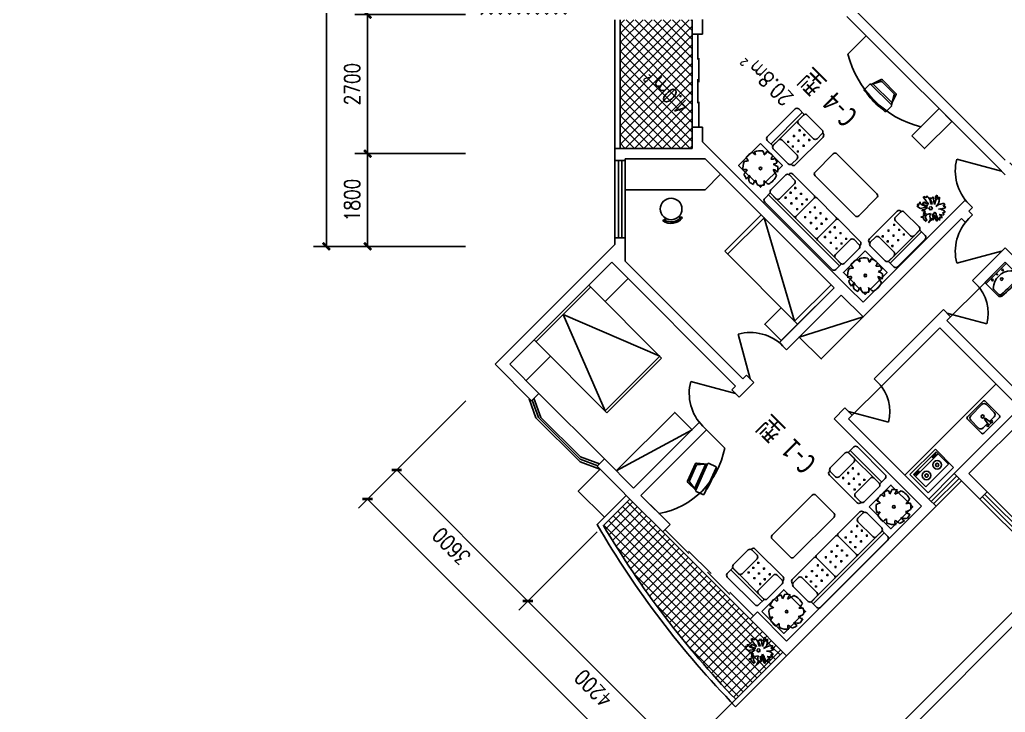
# Model space of a CAD drawing. Header units: millimetres. Extents: x 1141 to 53973, y 442 to 53274.
# Drawn here: x 4343 to 23467, y 19195 to 32639 of the extents above; entities that cross this region are included whole.
import ezdxf
from ezdxf.enums import TextEntityAlignment as Align

# ---------------------------------------------------------------- set-up
doc = ezdxf.new("R2010")
doc.units = ezdxf.units.MM
for name, color, linetype in [('1', 7, 'Continuous'), ('AXIS', 3, 'Continuous'), ('GROUND', 2, 'Continuous'), ('JJ', 8, 'Continuous'), ('PUB_TEXT', 7, 'Continuous'), ('PUB_WINDW', 7, 'Continuous'), ('WALL', 255, 'Continuous'), ('WINDOW', 2, 'Continuous')]:
    doc.layers.add(name, color=color, linetype=linetype)
doc.styles.add('DIM', font='txt')
doc.styles.add('DIM_FONT', font='SIMPLEX', dxfattribs={"width": 0.8})
doc.styles.add('S1', font='SimSun.ttf', dxfattribs={"width": 0.8})
doc.styles.add('SIMPLEX', font='SIMPLEX.SHX')
doc.styles.get("Standard").update_dxf_attribs({"font": 'arial.ttf'})
doc.dimstyles.new('DIMN', dxfattribs={"dimtxt": 300, "dimasz": 1, "dimexe": 250, "dimexo": 300, "dimgap": 0.09, "dimtad": 1, "dimdec": 0, "dimzin": 0, "dimdsep": 46, "dimtxsty": 'DIM_FONT', "dimblk": '_DIMX', "dimcen": 0.09, "dimclrt": 7, "dimadec": 0, "dimazin": 0, "dimtfac": 1, "dimtdec": 0, "dimtix": 1, "dimtmove": 2, "dimatfit": 3, "dimldrblk": '_DIMX', "dimfxl": 1, "dimtolj": 1, "dimtzin": 0, "dimarcsym": 0})

# ---------------------------------------------------------------- blocks, each defined once
blk = doc.blocks.new('_DBLK')
blk.add_line((-0.5, 0), (0, -0.866))
blk.add_arc((-0.5, 0), 1, 300, 0)
at = {"style": 'SIMPLEX', "flags": 9}
blk.add_attdef('A', text='', height=1, dxfattribs=at).set_placement((0, 1.5), align=Align.MIDDLE)
blk = doc.blocks.new('TV')
blk.add_line((-251, 109), (277, 109))
for points in [[(-267, 75), (-171, 251, -0.320259), (-152, 264), (177, 264, -0.320259), (196, 251), (293, 75)], [(-263, 75), (-193, 280, -0.325839), (-173, 294), (199, 294, -0.325839), (218, 280), (289, 75)]]:
    blk.add_lwpolyline(points, format="xyb")
blk.add_lwpolyline([(313, 55), (313, -86, -0.414214), (293, -106), (-267, -106, -0.414214), (-287, -86), (-287, 55, -0.414214), (-267, 75), (293, 75, -0.414214)], format="xyb", close=True)
blk.add_arc((15, 1019), 1145, 259.0435, 280.9565)
blk = doc.blocks.new('M_C47JEV')
for p, q in [((381, 770), (-381, 770)), ((-465, 250), (-465, 661)), ((-431, 711), (-431, 720)), ((-415, 711), (-275, 711)), ((-225, 661), (-225, 250)), ((-136, 606), (-166, 637)), ((-166, 606), (-136, 637)), ((-9, 606), (21, 637)), ((21, 606), (-9, 637)), ((179, 606), (149, 637)), ((149, 606), (179, 637)), ((225, 661), (225, 250)), ((415, 711), (275, 711)), ((431, 711), (431, 720)), ((465, 250), (465, 661)), ((-136, 469), (-166, 499)), ((-166, 469), (-136, 499)), ((21, 469), (-9, 499)), ((-9, 469), (21, 499)), ((179, 469), (149, 499)), ((149, 469), (179, 499)), ((-431, 50), (-431, 203)), ((431, 200), (-431, 200)), ((-275, 200), (-415, 200)), ((-136, 342), (-166, 372)), ((-166, 342), (-136, 372)), ((21, 342), (-9, 372)), ((-9, 342), (21, 372)), ((179, 342), (149, 372)), ((149, 342), (179, 372)), ((275, 200), (415, 200)), ((431, 200), (431, 50)), ((431, 150), (-431, 150)), ((381, 0), (-381, 0))]:
    blk.add_line(p, q)
for centre, start, end in [((-381, 720), 90, 180), ((381, 720), 360, 90), ((-415, 661), 90, 180), ((-275, 661), 0, 90), ((275, 661), 90, 180), ((415, 661), 0, 90), ((-415, 250), 180, 270), ((-275, 250), 270, 0), ((275, 250), 180, 270), ((415, 250), 270, 0), ((-381, 50), 180, 270), ((381, 50), 270, 0)]:
    blk.add_arc(centre, 50, start, end)
at = {"style": 'DIM_FONT', "width": 0.8, "flags": 9}
for tag in ['XSIZE', 'YSIZE']:
    blk.add_attdef(tag, (0, 0), '', height=0.5, dxfattribs=at)
blk = doc.blocks.new('M_C56KIS')
for p, q in [((62, 318), (72, 242)), ((72, 242), (101, 299)), ((101, 299), (101, 299))]:
    blk.add_line(p, q)
blk.add_lwpolyline([(294, 325), (294, -275), (-306, -275), (-306, 325)], close=True)
blk.add_circle((-46, -16), 24.7)
for centre, radius, start, end in [((-307, 139), 56.5, 8.941, 100.0107), ((-46, -12), 340, 112.0103, 142.6392), ((-371, -22), 380, 45.9782, 58.5315), ((-666, 365), 570, 348.5728, 356.6649), ((-46, -12), 348, 72.0426, 98.475), ((-46, -12), 341, 37.2751, 64.8245), ((82, 215), 145, 319.7203, 351.7151), ((-277, -88), 115, 97.3912, 159.6952), ((-332, -105), 143, 71.8009, 110.5991), ((-46, -12), 338, 154.3498, 173.0356), ((-402, 850), 718, 274.1465, 282.1238), ((207, 198), 84.2, 254.8555, 310.96), ((-46, -12), 345, 0.5321, 25.5856), ((-46, -12), 342, 185.9236, 201.5277), ((-287, -214), 106, 81.8314, 131.8278), ((-119, -230), 194, 141.6582, 174.3093), ((1199, 167), 1058, 196.6397, 201.9099), ((262, -63), 99.6, 227.0454, 270.9651), ((241, 102), 125, 263.2775, 297.8128), ((333, 45), 131, 215.3868, 249.7411), ((-46, -12), 344, 334.0767, 348.9021), ((-46, -12), 333, 216.594, 237.4464), ((-456, -26), 353, 310.8536, 325.193), ((259, -243), 425, 177.9455, 193.2146), ((-46, -12), 346, 251.5307, 290.63), ((1320, -611), 1274, 161.2865, 167.5451), ((-13, -284), 151, 354.7323, 32.8544), ((-46, -12), 339, 302.6098, 320.6752)]:
    blk.add_arc(centre, radius, start, end)
at = {"style": 'DIM_FONT', "width": 0.8, "flags": 9}
for tag in ['XSIZE', 'YSIZE']:
    blk.add_attdef(tag, (0, 0), '', height=0.5, dxfattribs=at)
blk = doc.blocks.new('LZ')
at = {"layer": 'JJ'}
for p, q in [((-350, 500), (350, 500)), ((-350, 0), (-350, 500)), ((299, 387), (-323, 387)), ((-323, 387), (-323, 44)), ((299, 44), (299, 387)), ((350, 500), (350, 0)), ((350, 0), (-350, 0)), ((-323, 100), (299, 100)), ((-323, 44), (299, 44)), ((-291, 78), (-291, 66)), ((-280, 68), (-280, 52)), ((-216, 68), (-280, 68)), ((-280, 52), (-216, 52)), ((-216, 52), (-216, 68)), ((-199, 77), (-199, 66)), ((182, 78), (182, 66)), ((257, 68), (193, 68)), ((193, 68), (193, 52)), ((193, 52), (257, 52)), ((257, 52), (257, 68)), ((274, 77), (274, 66))]:
    blk.add_line(p, q, dxfattribs=at)
for points in [[(-199, 77, 0.259034), (-201, 80, 0.076276), (-213, 85, 0.036515), (-226, 88, 0.026615), (-245, 89, 0.026615), (-264, 88, 0.036515), (-277, 85, 0.076276), (-289, 80, 0.259034), (-291, 77, 0.078462), (-291, 76, 0.056762)], [(-199, 66, 0.259034), (-201, 70, 0.076276), (-213, 75, 0.036515), (-226, 77, 0.026615), (-245, 78, 0.026615), (-264, 77, 0.036515), (-277, 75, 0.076276), (-289, 70, 0.259034), (-291, 66, 0.259034), (-289, 63, 0.056762), (-280, 59, 0.036515)], [(-216, 57, 0.008736), (-213, 58, 0.076276), (-201, 63, 0.259034), (-199, 66, 0.259034)], [(274, 77, 0.259034), (272, 80, 0.076276), (260, 85, 0.036515), (247, 88, 0.026615), (228, 89, 0.026615), (209, 88, 0.036515), (196, 85, 0.076276), (184, 80, 0.259034), (182, 77, 0.078462), (182, 76, 0.056762)], [(274, 66, 0.259034), (272, 70, 0.076276), (260, 75, 0.036515), (247, 77, 0.026615), (228, 78, 0.026615), (209, 77, 0.036515), (196, 75, 0.076276), (184, 70, 0.259034), (182, 66, 0.259034), (184, 63, 0.056762), (193, 59, 0.036515)], [(257, 57, 0.008736), (260, 58, 0.076276), (272, 63, 0.259034), (274, 66, 0.259034)]]:
    blk.add_lwpolyline(points, format="xyb", dxfattribs=at)
for centre, radius in [((-158, 241), 82.5), ((-158, 241), 31.6), ((134, 241), 82.5), ((134, 241), 31.6)]:
    blk.add_circle(centre, radius, dxfattribs=at)
at = {"layer": 'JJ', "width": 0.8, "flags": 9}
for tag in ['YSIZE', 'XSIZE']:
    blk.add_attdef(tag, (0, 500), '', height=0.5, dxfattribs=at)
blk = doc.blocks.new('_WBLK')
for p, q in [((-0.5, 0.5), (0.5, 0.5)), ((0.5, 0.167), (-0.5, 0.167)), ((0.5, -0.167), (-0.5, -0.167)), ((-0.5, -0.5), (0.5, -0.5))]:
    blk.add_line(p, q)
at = {"style": 'SIMPLEX', "flags": 9}
blk.add_attdef('A', text='', height=1, dxfattribs=at).set_placement((0, 1.5), align=Align.MIDDLE)
blk = doc.blocks.new('_LV1')
for p, q in [((-280, 0), (280, 0)), ((-280, 0), (-280, -361)), ((280, 0), (280, -361)), ((-280, -29), (280, -29)), ((0, -29), (-90, -29)), ((-90, -29), (90, -29)), ((-251, -356), (-251, -214)), ((251, -356), (251, -215))]:
    blk.add_line(p, q)
for centre, radius in [((-139, -69), 15), ((1, -182), 24.9), ((0, -57), 8), ((139, -69), 15)]:
    blk.add_circle(centre, radius)
for centre, radius, start, end in [((0, -452), 354, 46.7581, 133.1543), ((-224, -361), 56, 180, 263.481), ((-223, -214), 28, 133.1543, 180), ((-223, -356), 28, 180, 263.4984), ((223, -356), 28, 276.5122, 0), ((224, -361), 56, 276.519, 0), ((223, -215), 28, 0, 46.7581), ((0, 1600), 2029, 263.481, 276.519), ((0, 1600), 1997, 263.4984, 276.5122)]:
    blk.add_arc(centre, radius, start, end)
blk = doc.blocks.new('M_E31EAW')
at = {"color": 0, "linetype": 'ByBlock'}
for p, q in [((0, 215), (0, -215)), ((419, 245), (31, 245)), ((143, 215), (358, 215)), ((450, -215), (450, 215)), ((41, -31), (41, 31)), ((184, 10), (61, 31)), ((82, 26), (82, 153)), ((184, -10), (184, 10)), ((419, 153), (419, -153)), ((61, -31), (184, -10)), ((82, -153), (82, -26)), ((31, -245), (419, -245)), ((358, -215), (143, -215))]:
    blk.add_line(p, q, dxfattribs=at)
for centre, radius in [((51, 51), 20.5), ((245, 0), 30.7), ((51, -51), 20.5)]:
    blk.add_circle(centre, radius, dxfattribs=at)
for centre, radius, start, end in [((31, 215), 30.7, 90, 180), ((143, 153), 61.4, 90, 180), ((358, 153), 61.4, 0, 90), ((419, 215), 30.7, 0, 90), ((143, -153), 61.4, 180, 270), ((358, -153), 61.4, 270, 0), ((31, -215), 30.7, 180, 270), ((419, -215), 30.7, 270, 0)]:
    blk.add_arc(centre, radius, start, end, dxfattribs=at)
at = {"style": 'DIM_FONT', "width": 0.8, "flags": 9}
for tag in ['XSIZE', 'YSIZE']:
    blk.add_attdef(tag, (0, 0), '', height=0.5, dxfattribs=at)
blk = doc.blocks.new('M_C46QQU')
for p, q in [((-925, 770), (-327, 770)), ((-269, 770), (269, 770)), ((327, 770), (925, 770)), ((-1008, 250), (-1008, 661)), ((-975, 711), (-975, 720)), ((-958, 711), (-818, 711)), ((-768, 661), (-768, 250)), ((-713, 627), (-683, 597)), ((-683, 627), (-713, 597)), ((-556, 627), (-526, 597)), ((-526, 627), (-556, 597)), ((-398, 627), (-368, 597)), ((-368, 627), (-398, 597)), ((-298, 740), (-298, 230)), ((-138, 627), (-168, 597)), ((-168, 627), (-138, 597)), ((20, 627), (-11, 597)), ((-11, 627), (20, 597)), ((177, 627), (147, 597)), ((147, 627), (177, 597)), ((298, 740), (298, 230)), ((368, 627), (398, 597)), ((398, 627), (368, 597)), ((526, 627), (556, 597)), ((556, 627), (526, 597)), ((683, 627), (713, 597)), ((713, 627), (683, 597)), ((768, 661), (768, 250)), ((958, 711), (818, 711)), ((975, 711), (975, 720)), ((1008, 250), (1008, 661)), ((-713, 500), (-683, 469)), ((-683, 500), (-713, 469)), ((-556, 500), (-526, 469)), ((-526, 500), (-556, 469)), ((-398, 500), (-368, 469)), ((-368, 500), (-398, 469)), ((-138, 500), (-168, 469)), ((-168, 500), (-138, 469)), ((20, 500), (-11, 469)), ((-11, 500), (20, 469)), ((177, 500), (147, 469)), ((147, 500), (177, 469)), ((368, 500), (398, 469)), ((398, 500), (368, 469)), ((526, 500), (556, 469)), ((556, 500), (526, 469)), ((683, 500), (713, 469)), ((713, 500), (683, 469)), ((-975, 50), (-975, 203)), ((975, 200), (-975, 200)), ((-818, 200), (-958, 200)), ((-713, 363), (-683, 332)), ((-683, 363), (-713, 332)), ((-526, 363), (-556, 332)), ((-556, 363), (-526, 332)), ((-398, 363), (-368, 332)), ((-368, 363), (-398, 332)), ((-138, 363), (-168, 332)), ((-168, 363), (-138, 332)), ((-11, 363), (20, 332)), ((20, 363), (-11, 332)), ((177, 363), (147, 332)), ((147, 363), (177, 332)), ((368, 363), (398, 332)), ((398, 363), (368, 332)), ((556, 363), (526, 332)), ((526, 363), (556, 332)), ((683, 363), (713, 332)), ((713, 363), (683, 332)), ((818, 200), (958, 200)), ((975, 200), (975, 50)), ((975, 150), (-975, 150)), ((925, 0), (-925, 0))]:
    blk.add_line(p, q)
for centre, radius, start, end in [((-925, 720), 50, 90, 180), ((-328, 740), 30, 360, 90), ((-268, 740), 30, 90, 180), ((268, 740), 30, 0, 90), ((328, 740), 30, 90, 180), ((925, 720), 50, 360, 90), ((-958, 661), 50, 90, 180), ((-818, 661), 50, 0, 90), ((818, 661), 50, 90, 180), ((958, 661), 50, 0, 90), ((-958, 250), 50, 180, 270), ((-818, 250), 50, 270, 0), ((-328, 230), 30, 270, 0), ((-268, 230), 30, 180, 270), ((268, 230), 30, 270, 360), ((328, 230), 30, 180, 270), ((818, 250), 50, 180, 270), ((958, 250), 50, 270, 0), ((-925, 50), 50, 180, 270), ((925, 50), 50, 270, 0)]:
    blk.add_arc(centre, radius, start, end)
at = {"style": 'DIM_FONT', "width": 0.8, "flags": 9}
for tag in ['XSIZE', 'YSIZE']:
    blk.add_attdef(tag, (0, 0), '', height=0.5, dxfattribs=at)
blk = doc.blocks.new('M_C58LWA')
for p, q in [((-173, -181), (-194, -202)), ((-136, -160), (-161, -191)), ((-124, -170), (-150, -200)), ((124, -170), (150, -200)), ((136, -160), (161, -191)), ((173, -181), (194, -202))]:
    blk.add_line(p, q)
at = {"linetype": 'Continuous'}
blk.add_circle((0, 0), 210, dxfattribs=at)
for radius in [250, 280]:
    blk.add_arc((0, 0), radius, 226.2207, 313.7793)
at = {"style": 'DIM_FONT', "width": 0.8, "flags": 9}
for tag in ['XSIZE', 'YSIZE']:
    blk.add_attdef(tag, (0, 0), '', height=0.5, dxfattribs=at)
blk = doc.blocks.new('RECTANG')
for p, q in [((1, 1), (0, 1)), ((0, 1), (0, 0)), ((1, 0), (1, 1)), ((0, 0), (1, 0))]:
    blk.add_line(p, q)
blk = doc.blocks.new('M_C0')
for p, q in [((-920, 0), (-920, 1000)), ((-920, 1000), (920, 0)), ((920, 1000), (920, 0))]:
    blk.add_line(p, q)
at = {"xscale": 1999.996, "yscale": 999.998, "zscale": 1999.996}
blk.add_blockref('RECTANG', (-1000, 0), dxfattribs=at)
at = {"width": 0.8, "flags": 9}
for tag, p, height in [('XSIZE', (-998, 784), 0.0001), ('YSIZE', (998, 768), 0.0001), ('XSIZE', (0, 0), 0.5), ('YSIZE', (0, 0), 0.5)]:
    blk.add_attdef(tag, p, '', height=height, dxfattribs=at)
blk = doc.blocks.new('_A0GSL')
for p, q in [((-0.5, 0.0159), (-0.2273, 0.0159)), ((-0.2419, 0.0033), (0.0147, 0.0033)), ((-0.0147, 0.0159), (0.2419, 0.0159)), ((0.2273, 0.0033), (0.5, 0.0033))]:
    blk.add_line(p, q)
blk = doc.blocks.new('_G23VIB')
for p, q in [((-792.48, 1036.32), (-762, 853.44)), ((-609.6, 975.36), (-792.48, 1036.32)), ((-579.12, 1463.04), (-609.6, 1310.64)), ((-609.6, 1310.64), (-548.64, 1188.72)), ((-457.2, 1371.6), (-579.12, 1463.04)), ((-548.64, 1188.72), (-487.68, 1127.76)), ((-487.68, 1127.76), (-304.8, 1005.84)), ((-365.76, 1219.2), (-457.2, 1371.6)), ((-243.84, 1188.72), (-365.76, 1219.2)), ((-274.32, 1493.52), (-304.8, 1310.64)), ((-304.8, 1310.64), (-243.84, 1188.72)), ((-304.8, 1005.84), (-121.92, 609.6)), ((-213.36, 1432.56), (-274.32, 1493.52)), ((0, 1188.72), (-213.36, 1432.56)), ((121.92, 975.36), (0, 1188.72)), ((304.8, 1066.8), (213.36, 914.4)), ((426.72, 1280.16), (304.8, 1066.8)), ((518.16, 1371.6), (426.72, 1280.16)), ((640.08, 1371.6), (518.16, 1371.6)), ((609.6, 1158.24), (640.08, 1371.6)), ((640.08, 1097.28), (609.6, 1158.24)), ((762, 1188.72), (640.08, 1097.28)), ((731.52, 822.96), (883.92, 1127.76)), ((883.92, 1219.2), (762, 1188.72)), ((883.92, 1127.76), (883.92, 1219.2)), ((-1249.68, 487.68), (-1432.56, 426.72)), ((-1432.56, 426.72), (-1432.56, 304.8)), ((-1432.56, 304.8), (-1127.76, 274.32)), ((-1280.16, 670.56), (-1158.24, 548.64)), ((-1036.32, 670.56), (-1280.16, 670.56)), ((-1158.24, 548.64), (-1249.68, 487.68)), ((-1127.76, 274.32), (-822.96, 213.36)), ((-1005.84, 30.48), (-1066.8, -91.44)), ((-792.48, 640.08), (-1036.32, 670.56)), ((-822.96, 91.44), (-1005.84, 30.48)), ((-731.52, 792.48), (-883.92, 762)), ((-883.92, 762), (-822.96, 701.04)), ((-822.96, 701.04), (-640.08, 640.08)), ((-822.96, 213.36), (-701.04, 243.84)), ((-518.16, 182.88), (-822.96, 91.44)), ((-822.96, -182.88), (-487.68, 30.48)), ((-548.64, 487.68), (-792.48, 640.08)), ((-762, 853.44), (-731.52, 792.48)), ((-701.04, 243.84), (-518.16, 182.88)), ((-487.68, 30.48), (-670.56, -182.88)), ((-640.08, 640.08), (-396.24, 579.12)), ((-365.76, 792.48), (-609.6, 975.36)), ((-335.28, 396.24), (-548.64, 487.68)), ((-396.24, 579.12), (-335.28, 396.24)), ((-121.92, 609.6), (-365.76, 792.48)), ((-304.8, 121.92), (-274.32, 91.44)), ((-213.36, 121.92), (-304.8, 121.92)), ((-274.32, 91.44), (-274.32, -30.48)), ((-274.32, -30.48), (-213.36, 0)), ((-213.36, 213.36), (-213.36, 121.92)), ((-91.44, 213.36), (-213.36, 213.36)), ((-213.36, 0), (-213.36, -121.92)), ((-30.48, 152.4), (-91.44, 213.36)), ((30.48, 213.36), (-30.48, 152.4)), ((0, 121.92), (30.48, 213.36)), ((91.44, 91.44), (0, 121.92)), ((0, 0), (91.44, 91.44)), ((30.48, -30.48), (0, 0)), ((121.92, 701.04), (121.92, 975.36)), ((213.36, 914.4), (121.92, 548.64)), ((121.92, 548.64), (121.92, 701.04)), ((548.64, -182.88), (426.72, 60.96)), ((426.72, 60.96), (609.6, 60.96)), ((518.16, 579.12), (731.52, 822.96)), ((609.6, 701.04), (518.16, 579.12)), ((822.96, 792.48), (609.6, 701.04)), ((609.6, 60.96), (701.04, 30.48)), ((701.04, 30.48), (762, -30.48)), ((944.88, 822.96), (822.96, 792.48)), ((1188.72, 822.96), (944.88, 822.96)), ((944.88, 243.84), (1127.76, 365.76)), ((1066.8, 274.32), (944.88, 243.84)), ((1066.8, 579.12), (1127.76, 670.56)), ((1249.68, 579.12), (1066.8, 579.12)), ((1188.72, 274.32), (1066.8, 274.32)), ((1127.76, 670.56), (1219.2, 762)), ((1127.76, 365.76), (1280.16, 457.2)), ((1158.24, 60.96), (1402.08, 213.36)), ((1280.16, 60.96), (1158.24, 60.96)), ((1219.2, 762), (1188.72, 822.96)), ((1280.16, 243.84), (1188.72, 274.32)), ((1188.72, 0), (1280.16, 60.96)), ((1310.64, 0), (1188.72, 0)), ((1219.2, -30.48), (1310.64, 0)), ((1280.16, 579.12), (1249.68, 579.12)), ((1280.16, 457.2), (1280.16, 579.12)), ((1402.08, 213.36), (1280.16, 243.84)), ((-1188.72, -487.68), (-1371.6, -579.12)), ((-1371.6, -579.12), (-1127.76, -640.08)), ((-1341.12, -274.32), (-1188.72, -487.68)), ((-1158.24, -335.28), (-1341.12, -274.32)), ((-1127.76, -640.08), (-1249.68, -762)), ((-1249.68, -762), (-822.96, -670.56)), ((-1036.32, -335.28), (-1158.24, -335.28)), ((-914.4, -60.96), (-1066.8, -213.36)), ((-1066.8, -91.44), (-914.4, -60.96)), ((-1066.8, -213.36), (-822.96, -182.88)), ((-670.56, -182.88), (-1036.32, -335.28)), ((-822.96, -670.56), (-518.16, -213.36)), ((-457.2, -518.16), (-640.08, -670.56)), ((-640.08, -670.56), (-548.64, -701.04)), ((-548.64, -701.04), (-243.84, -548.64)), ((-518.16, -213.36), (-365.76, -152.4)), ((-426.72, -274.32), (-457.2, -518.16)), ((-365.76, -152.4), (-426.72, -274.32)), ((-243.84, -548.64), (-365.76, -670.56)), ((-365.76, -670.56), (-213.36, -579.12)), ((-213.36, -579.12), (-304.8, -822.96)), ((-304.8, -822.96), (-213.36, -670.56)), ((-213.36, -121.92), (-182.88, -30.48)), ((-213.36, -670.56), (-182.88, -914.4)), ((-182.88, -30.48), (-30.48, -121.92)), ((-182.88, -914.4), (-121.92, -609.6)), ((-121.92, -609.6), (-60.96, -1005.84)), ((-91.44, -60.96), (30.48, -30.48)), ((-30.48, -121.92), (-91.44, -60.96)), ((60.96, -640.08), (243.84, -335.28)), ((121.92, -944.88), (60.96, -640.08)), ((335.28, -1036.32), (121.92, -944.88)), ((243.84, -335.28), (396.24, -548.64)), ((396.24, -243.84), (944.88, -335.28)), ((640.08, -396.24), (396.24, -243.84)), ((396.24, -548.64), (670.56, -762)), ((1097.28, -213.36), (548.64, -182.88)), ((853.44, -457.2), (640.08, -396.24)), ((670.56, -762), (762, -1127.76)), ((701.04, -548.64), (883.92, -640.08)), ((792.48, -792.48), (701.04, -548.64)), ((762, -30.48), (1036.32, -121.92)), ((762, -1127.76), (792.48, -792.48)), ((883.92, -640.08), (853.44, -457.2)), ((944.88, -335.28), (1158.24, -426.72)), ((1036.32, -121.92), (1219.2, -152.4)), ((1219.2, -274.32), (1097.28, -213.36)), ((1097.28, -304.8), (1219.2, -274.32)), ((1310.64, -365.76), (1097.28, -304.8)), ((1158.24, -426.72), (1310.64, -365.76)), ((1341.12, -30.48), (1219.2, -30.48)), ((1219.2, -152.4), (1402.08, -152.4)), ((1280.16, -60.96), (1341.12, -30.48)), ((1402.08, -152.4), (1280.16, -60.96)), ((-60.96, -1005.84), (-182.88, -1280.16)), ((-182.88, -1280.16), (30.48, -1127.76)), ((30.48, -1127.76), (213.36, -1219.2)), ((213.36, -1219.2), (518.16, -1188.72)), ((518.16, -1066.8), (335.28, -1036.32)), ((335.28, -1158.24), (518.16, -1066.8)), ((518.16, -1188.72), (335.28, -1158.24))]:
    blk.add_line(p, q)
at = {"style": 'DIM', "flags": 1}
for tag in ['XVALUE', 'YVALUE']:
    blk.add_attdef(tag, (-30.48, 152.4), '', height=0.02, dxfattribs=at)
blk = doc.blocks.new('M_C1')
for p, q in [((1000, 1500), (-1000, 1500)), ((-1000, 1500), (-1000, 0)), ((-950, 0), (-950, 1500)), ((-950, 1500), (950, 750)), ((950, 1500), (950, 0)), ((1000, 0), (1000, 1500)), ((950, 750), (-950, 0)), ((-1000, 0), (1000, 0))]:
    blk.add_line(p, q)
at = {"width": 0.8, "flags": 9}
for tag, p in [('XSIZE', (-952, 756)), ('YSIZE', (951, 752))]:
    blk.add_attdef(tag, p, '', height=0.0001, dxfattribs=at)
blk = doc.blocks.new('_DIMX')
at = {"const_width": 50}
blk.add_lwpolyline([(-70, -70), (70, 70)], dxfattribs=at)
blk = doc.blocks.new('*D38')
at = {"color": 0, "linetype": 'ByBlock', "transparency": 16777216}
for p, q in [((-13753, 29800), (-13753, 32750)), ((4547, 29800), (4547, 32750)), ((4546, 32500), (-13752, 32500))]:
    blk.add_line(p, q, dxfattribs=at)
at = {"layer": 'DEFPOINTS', "color": 0, "linetype": 'ByBlock', "transparency": 16777216}
for p in [(-13753, 32500), (-13753, 29500), (4547, 29500)]:
    blk.add_point(p, dxfattribs=at)
at = {"color": 0, "linetype": 'ByBlock', "transparency": 16777216, "rotation": 180}
blk.add_blockref('_DIMX', (-13753, 32500), dxfattribs=at)
at = {"color": 0, "linetype": 'ByBlock', "transparency": 16777216}
blk.add_blockref('_DIMX', (4547, 32500), dxfattribs=at)
at = {"color": 7, "linetype": 'ByBlock', "transparency": 16777216, "insert": (-4603, 32800), "char_height": 300, "attachment_point": 5, "style": 'DIM_FONT'}
blk.add_mtext('\\A1;18300', dxfattribs=at)
blk = doc.blocks.new('*D34')
at = {"color": 0, "linetype": 'ByBlock', "transparency": 16777216}
for p, q in [((-3253, 29800), (-3253, 31950)), ((947, 29800), (947, 31950)), ((946, 31700), (-3252, 31700))]:
    blk.add_line(p, q, dxfattribs=at)
at = {"layer": 'DEFPOINTS', "color": 0, "linetype": 'ByBlock', "transparency": 16777216}
for p in [(-3253, 31700), (-3253, 29500), (947, 29500)]:
    blk.add_point(p, dxfattribs=at)
at = {"color": 0, "linetype": 'ByBlock', "transparency": 16777216, "rotation": 180}
blk.add_blockref('_DIMX', (-3253, 31700), dxfattribs=at)
at = {"color": 0, "linetype": 'ByBlock', "transparency": 16777216}
blk.add_blockref('_DIMX', (947, 31700), dxfattribs=at)
at = {"color": 7, "linetype": 'ByBlock', "transparency": 16777216, "insert": (-1153, 32000), "char_height": 300, "attachment_point": 5, "style": 'DIM_FONT'}
blk.add_mtext('\\A1;4200', dxfattribs=at)
blk = doc.blocks.new('*D35')
at = {"color": 0, "linetype": 'ByBlock', "transparency": 16777216}
for p, q in [((-5953, 29800), (-5953, 31950)), ((-3253, 29800), (-3253, 31950)), ((-3254, 31700), (-5952, 31700))]:
    blk.add_line(p, q, dxfattribs=at)
at = {"layer": 'DEFPOINTS', "color": 0, "linetype": 'ByBlock', "transparency": 16777216}
for p in [(-5953, 31700), (-5953, 29500), (-3253, 29500)]:
    blk.add_point(p, dxfattribs=at)
at = {"color": 0, "linetype": 'ByBlock', "transparency": 16777216, "rotation": 180}
blk.add_blockref('_DIMX', (-5953, 31700), dxfattribs=at)
at = {"color": 0, "linetype": 'ByBlock', "transparency": 16777216}
blk.add_blockref('_DIMX', (-3253, 31700), dxfattribs=at)
at = {"color": 7, "linetype": 'ByBlock', "transparency": 16777216, "insert": (-4603, 32000), "char_height": 300, "attachment_point": 5, "style": 'DIM_FONT'}
blk.add_mtext('\\A1;2700', dxfattribs=at)
blk = doc.blocks.new('*D33')
at = {"color": 0, "linetype": 'ByBlock', "transparency": 16777216}
for p, q in [((947, 29800), (947, 31950)), ((4547, 29800), (4547, 31950)), ((4546, 31700), (948, 31700))]:
    blk.add_line(p, q, dxfattribs=at)
at = {"layer": 'DEFPOINTS', "color": 0, "linetype": 'ByBlock', "transparency": 16777216}
for p in [(947, 31700), (947, 29500), (4547, 29500)]:
    blk.add_point(p, dxfattribs=at)
at = {"color": 0, "linetype": 'ByBlock', "transparency": 16777216, "rotation": 180}
blk.add_blockref('_DIMX', (947, 31700), dxfattribs=at)
at = {"color": 0, "linetype": 'ByBlock', "transparency": 16777216}
blk.add_blockref('_DIMX', (4547, 31700), dxfattribs=at)
at = {"color": 7, "linetype": 'ByBlock', "transparency": 16777216, "insert": (2747, 32000), "char_height": 300, "attachment_point": 5, "style": 'DIM_FONT'}
blk.add_mtext('\\A1;3600', dxfattribs=at)
blk = doc.blocks.new('M_B1ZDK')
for points in [[(0.533, 0.549), (0.336, 1.365), (-0.336, 1.365), (-0.542, 0.513)], [(0.501, 0.416), (0.318, 1.184), (-0.318, 1.184), (-0.501, 0.428)], [(0.5, 0.167), (0.3, 1.003), (-0.3, 1.003), (-0.5, 0.167)]]:
    blk.add_lwpolyline(points)
blk = doc.blocks.new('*D31')
at = {"color": 0, "linetype": 'ByBlock', "transparency": 16777216}
for p, q in [((6671, 27688), (8757, 29774)), ((8581, 29597), (16640, 21537)), ((14732, 19627), (16818, 21713))]:
    blk.add_line(p, q, dxfattribs=at)
at = {"layer": 'DEFPOINTS', "color": 0, "linetype": 'ByBlock', "transparency": 16777216}
for p in [(6459, 27476), (16641, 21536), (14520, 19415)]:
    blk.add_point(p, dxfattribs=at)
at = {"color": 0, "linetype": 'ByBlock', "transparency": 16777216}
for p, rotation in [((8580, 29597), 135), ((16641, 21536), 315)]:
    blk.add_blockref('_DIMX', p, dxfattribs=dict(at, rotation=rotation))
at = {"color": 7, "linetype": 'ByBlock', "transparency": 16777216, "insert": (12823, 25779), "char_height": 300, "attachment_point": 5, "rotation": 315, "style": 'DIM_FONT'}
blk.add_mtext('\\A1;11400', dxfattribs=at)
blk = doc.blocks.new('*D29')
at = {"color": 0, "linetype": 'ByBlock', "transparency": 16777216}
for p, q in [((9853, 24506), (11373, 26026)), ((11197, 25849), (13953, 23093)), ((12611, 21748), (14131, 23269))]:
    blk.add_line(p, q, dxfattribs=at)
at = {"layer": 'DEFPOINTS', "color": 0, "linetype": 'ByBlock', "transparency": 16777216}
for p in [(9641, 24294), (13954, 23092), (12398, 21536)]:
    blk.add_point(p, dxfattribs=at)
at = {"color": 0, "linetype": 'ByBlock', "transparency": 16777216}
for p, rotation in [((11196, 25850), 134.9999999999999), ((13954, 23092), 314.9999999999999)]:
    blk.add_blockref('_DIMX', p, dxfattribs=dict(at, rotation=rotation))
at = {"color": 7, "linetype": 'ByBlock', "transparency": 16777216, "insert": (12787, 24683), "char_height": 300, "attachment_point": 5, "rotation": 315, "style": 'DIM_FONT'}
blk.add_mtext('\\A1;3900', dxfattribs=at)
blk = doc.blocks.new('*D28')
at = {"color": 0, "linetype": 'ByBlock', "transparency": 16777216}
for p, q in [((6671, 27688), (8191, 29208)), ((8015, 29031), (9286, 27760)), ((7944, 26415), (9464, 27936))]:
    blk.add_line(p, q, dxfattribs=at)
at = {"layer": 'DEFPOINTS', "color": 0, "linetype": 'ByBlock', "transparency": 16777216}
for p in [(9287, 27759), (6459, 27476), (7732, 26203)]:
    blk.add_point(p, dxfattribs=at)
at = {"color": 0, "linetype": 'ByBlock', "transparency": 16777216}
for p, rotation in [((8014, 29032), 134.9999999999999), ((9287, 27759), 314.9999999999998)]:
    blk.add_blockref('_DIMX', p, dxfattribs=dict(at, rotation=rotation))
at = {"color": 7, "linetype": 'ByBlock', "transparency": 16777216, "insert": (8863, 28607), "char_height": 300, "attachment_point": 5, "rotation": 315, "style": 'DIM_FONT'}
blk.add_mtext('\\A1;1800', dxfattribs=at)
blk = doc.blocks.new('*D32')
at = {"color": 0, "linetype": 'ByBlock', "transparency": 16777216}
for p, q in [((7944, 26415), (9464, 27936)), ((9288, 27758), (11196, 25850)), ((9853, 24506), (11373, 26026))]:
    blk.add_line(p, q, dxfattribs=at)
at = {"layer": 'DEFPOINTS', "color": 0, "linetype": 'ByBlock', "transparency": 16777216}
for p in [(7732, 26203), (11196, 25850), (9641, 24294)]:
    blk.add_point(p, dxfattribs=at)
at = {"color": 0, "linetype": 'ByBlock', "transparency": 16777216}
for p, rotation in [((9287, 27759), 134.9999999999999), ((11196, 25850), 314.9999999999999)]:
    blk.add_blockref('_DIMX', p, dxfattribs=dict(at, rotation=rotation))
at = {"color": 7, "linetype": 'ByBlock', "transparency": 16777216, "insert": (10454, 27016), "char_height": 300, "attachment_point": 5, "rotation": 315, "style": 'DIM_FONT'}
blk.add_mtext('\\A1;2700', dxfattribs=at)
blk = doc.blocks.new('A$C2E87096E')
at = {"layer": 'JJ'}
h = blk.add_hatch(dxfattribs=at)
h.set_pattern_fill('NET', color=256, scale=40, style=0)
h.set_pattern_definition([(0, (27330.64, -3735.86), (0, 127), []), (90, (27330.64, -3735.86), (-127, 8e-15), [])])
h.paths.add_polyline_path([(24077.4, 26461.7), (24077.4, 25164.1), (24977.4, 25164.1), (27377.4, 25164.1), (28177.4, 25164.1), (28277.4, 25164.1), (28277.4, 25890.1, 0.0584848)])
h.paths.add_polyline_path([(24453.8, 25599.6), (24455.8, 25600.8), (24455.4, 25604)], flags=16)
h.paths.add_polyline_path([(24676.1, 25599.6), (24641, 25582), (24670.3, 25541.1), (24635.2, 25552.8), (24611.8, 25552.8), (24541.5, 25523.5), (24506.4, 25482.5), (24570.8, 25523.5), (24617.6, 25529.4), (24588.4, 25500.1), (24617.6, 25505.9), (24605.9, 25482.5), (24570.8, 25470.8), (24512.3, 25453.3), (24547.4, 25441.6), (24570.8, 25447.4), (24629.3, 25435.7), (24687.8, 25429.9), (24687.8, 25406.5), (24652.7, 25394.8), (24635.2, 25383), (24658.6, 25359.6), (24611.8, 25359.6), (24558.3, 25366.3), (24582.5, 25342.1), (24557, 25337), (24565, 25289.4), (24529.8, 25301.1), (24483, 25336.2), (24436.2, 25371.3), (24471.3, 25295.3), (24515.2, 25266), (24529.8, 25236.7), (24524, 25207.5), (24500.6, 25225), (24483, 25254.3), (24474.6, 25256.4), (24465.2, 25200.2), (24412.8, 25260.2), (24377.4, 25322.1), (24354.3, 25283.6), (24320.8, 25225), (24289.9, 25225), (24295.8, 25266), (24289.9, 25277.7), (24266.5, 25260.2), (24233.1, 25251.8), (24278.2, 25342.1), (24231.4, 25330.4), (24167, 25330.4), (24196.3, 25359.6), (24208, 25377.2), (24172.9, 25377.2), (24167, 25377.2), (24167, 25400.6), (24196.3, 25418.2), (24222.6, 25435.7), (24184.6, 25435.7), (24167, 25441.6), (24143.6, 25447.4), (24190.4, 25476.7), (24167, 25476.7), (24183.5, 25487.7), (24182.6, 25488.4), (24143.6, 25488.4), (24167, 25500.1), (24143.6, 25517.6), (24196.3, 25517.6), (24266.5, 25494.2), (24278.2, 25482.5), (24295.8, 25476.7), (24330.9, 25476.7), (24307.5, 25523.5), (24202.1, 25529.4), (24178.7, 25541.1), (24202.1, 25546.9), (24161.2, 25558.6), (24190.4, 25570.3), (24231.4, 25552.8), (24336.7, 25535.2), (24289.9, 25564.5), (24248.9, 25576.2), (24243.1, 25611.3), (24278.2, 25593.7), (24260.6, 25640.5), (24266.5, 25704.9), (24284, 25634.7), (24336.7, 25593.7), (24366, 25552.8), (24401.1, 25611.3), (24389.4, 25669.8), (24348.4, 25687.4), (24313.3, 25693.2), (24348.4, 25710.8), (24313.3, 25716.6), (24371.8, 25722.5), (24406.9, 25704.9), (24447.9, 25734.2), (24424.5, 25681.5), (24439.5, 25583.7), (24459.6, 25593.7), (24496.2, 25630.3), (24549.4, 25612.6), (24652.7, 25634.7), (24629.3, 25611.3)], flags=16)
h.paths.add_polyline_path([(24430.4, 25500.1), (24427.4, 25503), (24422.6, 25498.1)], flags=16)
h.paths.add_polyline_path([(24453.8, 25488.4), (24455.9, 25489.4), (24453.8, 25490.7)], flags=0)
h.paths.add_polyline_path([(24492.3, 25521.3), (24494.7, 25541.1), (24483, 25517.6)], flags=0)
h.paths.add_polyline_path([(24471.3, 25465), (24453.8, 25465), (24453.8, 25447.4), (24406.9, 25447.4), (24412.8, 25465), (24430.4, 25447.4), (24453.8, 25447.4), (24453.8, 25482.5)], flags=0)
h.paths.add_polyline_path([(24313.3, 25377.2), (24295.8, 25353.8), (24291.1, 25351.8)], flags=0)
h.paths.add_polyline_path([(27470.8, 13764.1), (27477.4, 13764.1), (27677.4, 13764.1), (27677.4, 15364.1), (26577.4, 15364.1), (26577.4, 15014.1), (26577.4, 14114.1), (26577.4, 13764.1), (26677.4, 13764.1), (26717.4, 13764.1), (26717.4, 14424.1, -0.3760703)])
h.paths.add_polyline_path([(33223.7, 20487.4), (32233.8, 19497.5), (32528.7, 19202.6), (33801.4, 17929.8), (34001.5, 17729.7), (34991.5, 18719.7)])
h.paths.add_polyline_path([(36971.4, 20558.1), (35769.3, 19356.1), (36087.5, 19037.9), (36723.9, 18401.5), (36971.4, 18154), (36999.7, 18182.3), (36533, 18649, -0.3760703), (37532.4, 18715), (37537.1, 18719.7), (38173.5, 19356.1)])
h.paths.add_polyline_path([(26777.4, 4438.2), (26777.4, 5164.1), (25952.4, 5164.1), (23252.4, 5164.1), (22827.4, 5164.1), (22827.4, 3865.1, 0.0656285)])
at = {"layer": '1'}
for p, q in [((33223.7, 20487.4), (34991.5, 18719.7)), ((33294.4, 20558.1), (35062.2, 18790.4))]:
    blk.add_line(p, q, dxfattribs=at)
for points in [[(28377.4, 25164.1), (28377.4, 25964.1, 0.0617499), (23977.4, 26563.5)], [(28277.4, 25164.1), (28277.4, 25890.1, 0.0584848), (24077.4, 26461.7)]]:
    blk.add_lwpolyline(points, format="xyb", dxfattribs=at)
blk.add_lwpolyline([(29094.1, 25164.1), (29094.1, 25764.1), (28377.4, 25764.1)], dxfattribs=at)
at = {"layer": 'GROUND'}
for p, q in [((24977.4, 25164.1), (27377.4, 25164.1)), ((30977.4, 24964.1), (29177.4, 24964.1)), ((26377.4, 20164.1), (26377.4, 20964.1)), ((33801.4, 17929.8), (32528.7, 19202.6)), ((26377.4, 17464.1), (26377.4, 18264.1))]:
    blk.add_line(p, q, dxfattribs=at)
at = {"layer": 'JJ'}
for p, q in [((31327.4, 24295.5), (31327.4, 24964.1)), ((31327.4, 22795.5), (31327.4, 22164.1)), ((24834.5, 18564.1), (24834.5, 21064.1)), ((31493.3, 19888.4), (32587.3, 20982.4)), ((31493.3, 19888.4), (31493.3, 19464.1))]:
    blk.add_line(p, q, dxfattribs=at)
for points in [[(28177.4, 23164.1), (27677.4, 23164.1, -0.3102571), (27677.4, 24964.1), (28177.4, 24964.1)], [(29394.3, 15564.1), (29394.3, 16064.1, -0.2760837), (31394.3, 16064.1), (31394.3, 15564.1)]]:
    blk.add_lwpolyline(points, format="xyb", dxfattribs=at)
for points in [[(28852.4, 24964.1), (28852.4, 23359.9), (28377.4, 23359.9), (28852.4, 24964.1)], [(27577.4, 19464.1), (28177.4, 20616.5)], [(27577.4, 19464.1), (27577.4, 20616.5), (28177.4, 20616.5)]]:
    blk.add_lwpolyline(points, dxfattribs=at)
for points in [[(25279.3, 22560.3), (25779.3, 22560.3, 0.4142136), (25829.3, 22610.3), (25829.3, 23710.3, 0.4142136), (25779.3, 23760.3), (25279.3, 23760.3, 0.4142136), (25229.3, 23710.3), (25229.3, 22610.3, 0.4142136)], [(29025.7, 18137), (29025.7, 17637, 0.4142136), (29075.7, 17587), (30175.7, 17587, 0.4142136), (30225.7, 17637), (30225.7, 18137, 0.4142136), (30175.7, 18187), (29075.7, 18187, 0.4142136)]]:
    blk.add_lwpolyline(points, format="xyb", close=True, dxfattribs=at)
for points in [[(28827.4, 20464.1), (28827.4, 20914.1), (28377.4, 20914.1), (28377.4, 20464.1)], [(29394.3, 16309.7), (29044.3, 16309.7), (29044.3, 15564.1), (29394.3, 15564.1)]]:
    blk.add_lwpolyline(points, close=True, dxfattribs=at)
at = {"layer": 'WALL'}
for p, q in [((23977.4, 25164.1), (23977.4, 26563.5)), ((23977.4, 26563.5), (24077.4, 26563.5)), ((24077.4, 25164.1), (24077.4, 26563.5)), ((21477.4, 21064.1), (21477.4, 25164.1)), ((23977.4, 21064.1), (23977.4, 25164.1)), ((24977.4, 25164.1), (23977.4, 25164.1)), ((24977.4, 24964.1), (24977.4, 25164.1)), ((28177.4, 25164.1), (27377.4, 25164.1)), ((27377.4, 24964.1), (27377.4, 25164.1)), ((28177.4, 25164.1), (28677.4, 25164.1)), ((28677.4, 25164.1), (29177.4, 25164.1)), ((29177.4, 24964.1), (29177.4, 25164.1)), ((30977.4, 25164.1), (31977.4, 25164.1)), ((30977.4, 24964.1), (30977.4, 25164.1)), ((31977.4, 25164.1), (31977.4, 21875.2)), ((21277.4, 21264.1), (21277.4, 24964.1)), ((24177.4, 21264.1), (24177.4, 24964.1)), ((24977.4, 24964.1), (24177.4, 24964.1)), ((28177.4, 24964.1), (27377.4, 24964.1)), ((28177.4, 23164.1), (28177.4, 24964.1)), ((28377.4, 24964.1), (28377.4, 23164.1)), ((29177.4, 24964.1), (28377.4, 24964.1)), ((31777.4, 24964.1), (30977.4, 24964.1)), ((31777.4, 24964.1), (31777.4, 22164.1)), ((28377.4, 23164.1), (28177.4, 23164.1)), ((28377.4, 22264.1), (28177.4, 22264.1)), ((28177.4, 21964.1), (28177.4, 22264.1)), ((28377.4, 22264.1), (28377.4, 22164.1)), ((31777.4, 22164.1), (28377.4, 22164.1)), ((28177.4, 21964.1), (28177.4, 21864.1)), ((28377.4, 21864.1), (28177.4, 21864.1)), ((31605.6, 21964.1), (28377.4, 21964.1)), ((28377.4, 21964.1), (28377.4, 21864.1)), ((31928.8, 21640.9), (31605.6, 21964.1)), ((32070.2, 21782.4), (31977.4, 21875.2)), ((32070.2, 21782.4), (31928.8, 21640.9)), ((26577.4, 21264.1), (24177.4, 21264.1)), ((26577.4, 20964.1), (26577.4, 21264.1)), ((24177.4, 21064.1), (23977.4, 21064.1)), ((26377.4, 21064.1), (24177.4, 21064.1)), ((26377.4, 20964.1), (26377.4, 21064.1)), ((26377.4, 20964.1), (26577.4, 20964.1)), ((28177.4, 20964.1), (28177.4, 19464.1)), ((28377.4, 20964.1), (28177.4, 20964.1)), ((28377.4, 20964.1), (28377.4, 19464.1)), ((33130.9, 20721.7), (32989.5, 20580.3)), ((33294.4, 20558.1), (33130.9, 20721.7)), ((31917.6, 19464.1), (33011.6, 20558.1)), ((32233.8, 19497.5), (33294.4, 20558.1)), ((33011.6, 20558.1), (32989.5, 20580.3)), ((23477.4, 20364.1), (23977.4, 20364.1)), ((23477.4, 20164.1), (23477.4, 20364.1)), ((24177.4, 20364.1), (23977.4, 20364.1)), ((24177.4, 18564.1), (24177.4, 20364.1)), ((23477.4, 20164.1), (23977.4, 20164.1)), ((23977.4, 16564.1), (23977.4, 20164.1)), ((26377.4, 20164.1), (26577.4, 20164.1)), ((26377.4, 18564.1), (26377.4, 20164.1)), ((26577.4, 18564.1), (26577.4, 20164.1)), ((27577.4, 16764.1), (27577.4, 19464.1)), ((28177.4, 19464.1), (27577.4, 19464.1)), ((31917.6, 19464.1), (28377.4, 19464.1)), ((32233.8, 19497.5), (32528.7, 19202.6)), ((27777.4, 16464.1), (27777.4, 19264.1)), ((28177.4, 19264.1), (27777.4, 19264.1)), ((29577.4, 19264.1), (28177.4, 19264.1)), ((32184.3, 19264.1), (29577.4, 19264.1)), ((32184.3, 19264.1), (32387.2, 19061.2)), ((32387.2, 19061.2), (32528.7, 19202.6)), ((26377.4, 18564.1), (24177.4, 18564.1)), ((26577.4, 18564.1), (26577.4, 18264.1)), ((26377.4, 18364.1), (24177.4, 18364.1)), ((26377.4, 18364.1), (26377.4, 18264.1)), ((26377.4, 18264.1), (26577.4, 18264.1)), ((33660, 17788.4), (33801.4, 17929.8)), ((33660, 17788.4), (33863, 17585.5)), ((34001.5, 17729.7), (33801.4, 17929.8)), ((26377.4, 17464.1), (26577.4, 17464.1)), ((26377.4, 17464.1), (26377.4, 16764.1)), ((26577.4, 17464.1), (26577.4, 16764.1)), ((26577.4, 16764.1), (26577.4, 16564.1)), ((27477.4, 16764.1), (27477.4, 16564.1)), ((27477.4, 16764.1), (27577.4, 16764.1)), ((26577.4, 16564.1), (23977.4, 16564.1)), ((27477.4, 16564.1), (27577.4, 16564.1)), ((27577.4, 16464.1), (27577.4, 16564.1)), ((27777.4, 16464.1), (27577.4, 16464.1)), ((27777.4, 15564.1), (27577.4, 15564.1)), ((27777.4, 15564.1), (31924.5, 15564.1)), ((27777.4, 15364.1), (31841.6, 15364.1))]:
    blk.add_line(p, q, dxfattribs=at)
at = {"layer": 'JJ', "xscale": 0.192, "yscale": 0.192, "zscale": 0.192, "rotation": 180}
for p in [(24412.8, 25488.4), (28121.6, 17058.8)]:
    blk.add_blockref('_G23VIB', p, dxfattribs=at)
at = {"layer": 'JJ'}
for name, p in [('M_C56KIS', (24628, 24574.3)), ('M_C1', (30777.4, 22795.5)), ('M_C56KIS', (24594.9, 21666.1)), ('M_E31EAW', (24326.4, 19191.3))]:
    blk.add_blockref(name, p, dxfattribs=at)
for name, p, rotation in [('M_C47JEV', (25490.1, 24900.5), 180), ('TV', (27519.8, 23862.6), 290.7554094297635), ('M_C0', (29377.4, 20464.1), 180), ('M_C56KIS', (28131.5, 18821.3), 270), ('M_C56KIS', (31039.7, 18788.3), 270), ('M_C47JEV', (31366, 17926.1), 89.99999999999999), ('_LV1', (26377.4, 17044.1), 270), ('TV', (30394.4, 16240.3), 180)]:
    blk.add_blockref(name, p, dxfattribs=dict(at, rotation=rotation))
at = {"layer": 'JJ', "xscale": -1}
for name, p, rotation in [('M_C46QQU', (24177.4, 23114.1), 270), ('M_C58LWA', (31693.9, 20618), 233.6128623544739), ('M_C46QQU', (29579.5, 19238.9), 180), ('M_C47JEV', (27793.1, 17926.1), 270)]:
    blk.add_blockref(name, p, dxfattribs=dict(at, rotation=rotation))
blk.add_blockref('M_C47JEV', (25490.1, 21327.7), dxfattribs=at)
at = {"layer": 'WALL', "rotation": 90}
blk.add_blockref('LZ', (24771.4, 20638.1), dxfattribs=at)
at = {"layer": 'WINDOW'}
for name, p, xscale, yscale, zscale, rotation in [('M_B1ZDK', (30077.4, 25064.1), -1800, -200, 1800, 180), ('_DBLK', (28277.4, 22714.1), 900, 900, 900, 90), ('_DBLK', (28277.4, 21414.1), -900, 900, 900, 90), ('_WBLK', (32529.8, 21181.3), -1500, 199.999999999999, 1500, 134.9999999999999), ('_WBLK', (24077.4, 20714.1), -700, 200, 700, 90), ('_DBLK', (26477.4, 20564.1), 800, 800, 800, 270), ('_A0GSL', (33094.3, 18495.5), -1800, 1800, 1800, 134.9999999999999), ('_DBLK', (26477.4, 17864.1), 800, 800, 800, 270), ('_DBLK', (27027.4, 16664.1), -900, 900, 900, 180), ('_DBLK', (27677.4, 16014.1), -900, -900, 900, 270)]:
    blk.add_blockref(name, p, dxfattribs=dict(at, xscale=xscale, yscale=yscale, zscale=zscale, rotation=rotation))
for name, p, xscale, yscale, zscale in [('_A0GSL', (26177.4, 25064.1), -2400, 2400, 2400), ('_WBLK', (22727.4, 20264.1), 1500, 200, 1500)]:
    blk.add_blockref(name, p, dxfattribs=dict(at, xscale=xscale, yscale=yscale, zscale=zscale))
at = {"layer": 'PUB_TEXT', "width": 0.8}
for s, height, style, p in [('C-1 型', 400, 'S1', (27529.3, 22268.4)), ('4.0m', 300, 'DIM_FONT', (33679.6, 19077.5)), ('20.8m', 300, 'DIM_FONT', (32576.5, 17530.3)), ('C-4 型', 400, 'S1', (31724, 16939.7))]:
    blk.add_text(s, height=height, dxfattribs=dict(at, style=style)).set_placement(p, align=Align.MIDDLE_RIGHT)
at = {"layer": 'PUB_TEXT', "style": 'DIM_FONT', "width": 0.8}
for p in [(33679.6, 19077.5), (32576.5, 17530.3)]:
    blk.add_text(' 2', height=150, dxfattribs=at).set_placement(p)
at = {"layer": 'AXIS'}
for p1, p2, distance, picture, middle in [((31877.4, 25764.1), (13577.4, 25764.1), -3000, '*D38', (22727.4, 29064.1)), ((31877.4, 25764.1), (28277.4, 25764.1), -2200, '*D33', (30077.4, 28264.1)), ((33789.4, 23740.1), (41850.4, 15679.1), 3000, '*D31', (40153.4, 22043.1)), ((33789.4, 23740.1), (35062.2, 22467.3), 2200, '*D28', (36193.6, 24871.5)), ((35062.2, 22467.3), (36971.4, 20558.1), 2200, '*D32', (37784.6, 23280.5))]:
    dim = blk.add_aligned_dim(p1=p1, p2=p2, distance=distance, dimstyle='DIMN', dxfattribs=at)
    dim.commit()
    dim.dimension.update_dxf_attribs({"geometry": picture, "text_midpoint": middle, "insert": (27330.6, -3735.9)})
for base, p1, p2, picture, middle in [((21377.4, 27964.1), (24077.4, 25764.1), (21377.4, 25764.1), '*D35', (22727.4, 28264.1)), ((24077.4, 27964.1), (28277.4, 25764.1), (24077.4, 25764.1), '*D34', (26177.4, 28264.1))]:
    dim = blk.add_linear_dim(base=base, p1=p1, p2=p2, dimstyle='DIMN', dxfattribs=at)
    dim.commit()
    dim.dimension.update_dxf_attribs({"geometry": picture, "text_midpoint": middle, "insert": (27330.6, -3735.9)})
dim = blk.add_linear_dim(base=(41284.7, 19356.1), p1=(36971.4, 20558.1), p2=(39729.1, 17800.4), angle=315, dimstyle='DIMN', dxfattribs=at)
dim.commit()
dim.dimension.update_dxf_attribs({"geometry": '*D29', "text_midpoint": (40118, 20947.1), "insert": (27330.6, -3735.9)})
blk = doc.blocks.new('1T4F35深院')
at = {"layer": 'WALL', "rotation": 135}
blk.add_blockref('A$C2E87096E', (48924, -20030), dxfattribs=at)

msp = doc.modelspace()

# ---------------------------------------------------------------- block references
at = {"layer": 'PUB_WINDW'}
msp.add_blockref('1T4F35深院', (5049, 41163), dxfattribs=at)

doc.saveas('drawing.dxf')
